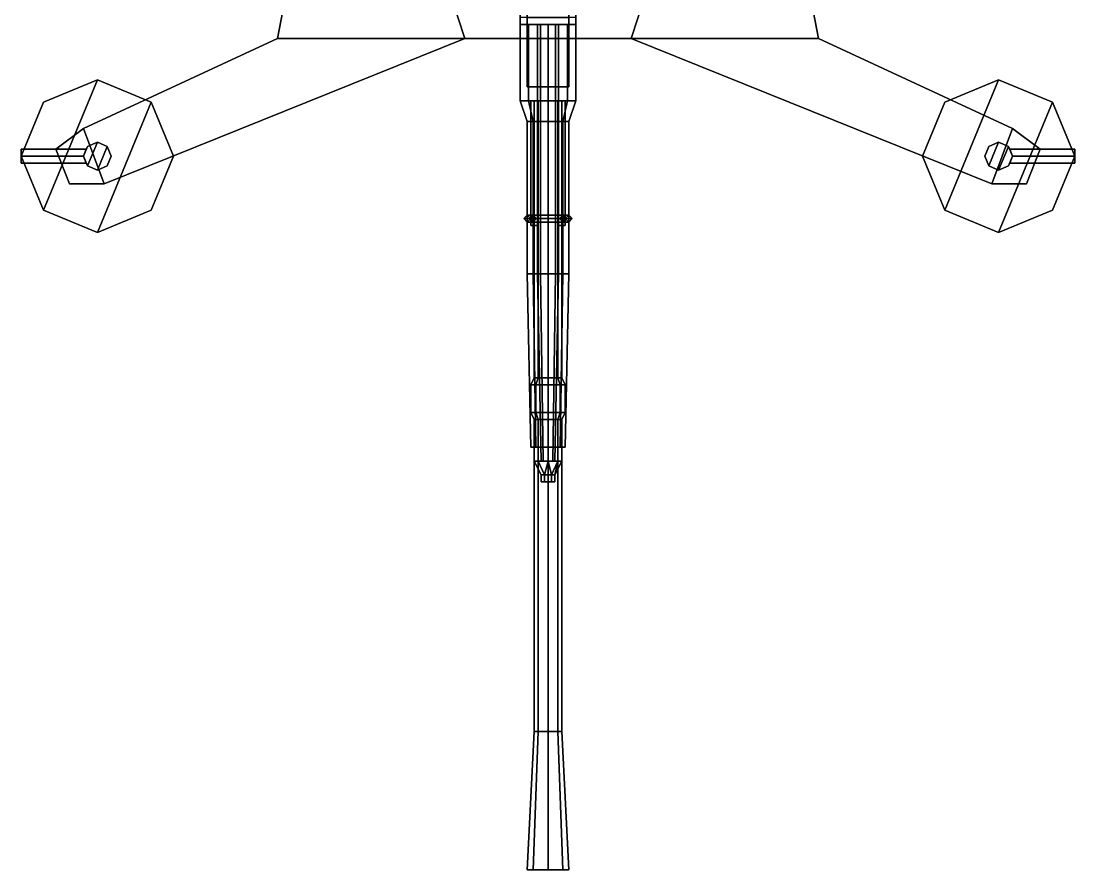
# Model space of a CAD drawing. Header units: millimetres. Extents: x -0.76 to 1, y -1.61 to 3.55.
# Drawn here: x -0.76 to 0.76, y -1.61 to -0.385 of the extents above; entities that cross this region are included whole.
import ezdxf

# ---------------------------------------------------------------- set-up
doc = ezdxf.new("R2010")
doc.units = ezdxf.units.MM
doc.layers.add('barrel', color=1, linetype='Continuous')
doc.layers.add('sleeve', color=5, linetype='Continuous')

msp = doc.modelspace()

# ---------------------------------------------------------------- linework, layer by layer
for points in [[(-0.39, -0.41, 0.44), (-0.29, 0.11, 0.44), (-0.29, 0.11, 0.36), (-0.39, -0.41, 0.36)], [(-0.39, -0.41, 0.36), (-0.29, 0.11, 0.36), (-0.29, 0.11, 0.36), (-0.12, -0.41, 0.36)], [(-0.12, -0.41, 0.44), (-0.29, 0.11, 0.44), (-0.29, 0.11, 0.44), (-0.39, -0.41, 0.44)], [(-0.29, 0.11, 0.36), (0.29, 0.11, 0.36), (0.12, -0.41, 0.36), (-0.12, -0.41, 0.36)], [(0.12, -0.41, 0.44), (0.29, 0.11, 0.44), (-0.29, 0.11, 0.44), (-0.12, -0.41, 0.44)], [(0.12, -0.41, 0.36), (0.29, 0.11, 0.36), (0.29, 0.11, 0.36), (0.39, -0.41, 0.36)], [(0.39, -0.41, 0.44), (0.29, 0.11, 0.44), (0.29, 0.11, 0.44), (0.12, -0.41, 0.44)], [(0.39, -0.41, 0.36), (0.29, 0.11, 0.36), (0.29, 0.11, 0.44), (0.39, -0.41, 0.44)], [(-0.67, -0.54, 0.36), (-0.39, -0.41, 0.36), (-0.12, -0.41, 0.36), (-0.64, -0.62, 0.36)], [(-0.67, -0.54, 0.44), (-0.39, -0.41, 0.44), (-0.39, -0.41, 0.36), (-0.67, -0.54, 0.36)], [(-0.12, -0.41, 0.44), (-0.39, -0.41, 0.44), (-0.67, -0.54, 0.44), (-0.64, -0.62, 0.44)], [(-0.64, -0.62, 0.36), (-0.12, -0.41, 0.36), (-0.12, -0.41, 0.44), (-0.64, -0.62, 0.44)], [(-0.12, -0.41, 0.36), (0.12, -0.41, 0.36), (0.12, -0.41, 0.44), (-0.12, -0.41, 0.44)], [(0.67, -0.54, 0.44), (0.39, -0.41, 0.44), (0.12, -0.41, 0.44), (0.64, -0.62, 0.44)], [(0.64, -0.62, 0.44), (0.12, -0.41, 0.44), (0.12, -0.41, 0.36), (0.64, -0.62, 0.36)], [(0.12, -0.41, 0.36), (0.39, -0.41, 0.36), (0.67, -0.54, 0.36), (0.64, -0.62, 0.36)], [(0.67, -0.54, 0.36), (0.39, -0.41, 0.36), (0.39, -0.41, 0.44), (0.67, -0.54, 0.44)], [(-0.7278, -0.5022, 0.35), (-0.76, -0.58, 0.35), (-0.7278, -0.6578, 0.35), (-0.65, -0.47, 0.35)], [(-0.65, -0.47, 0.33), (-0.7278, -0.5022, 0.33), (-0.7278, -0.5022, 0.35), (-0.65, -0.47, 0.35)], [(-0.65, -0.47, 0.35), (-0.7278, -0.6578, 0.35), (-0.65, -0.69, 0.35), (-0.5722, -0.5022, 0.35)], [(-0.5722, -0.5022, 0.33), (-0.65, -0.47, 0.33), (-0.65, -0.47, 0.35), (-0.5722, -0.5022, 0.35)], [(0.5722, -0.6578, 0.35), (0.65, -0.47, 0.35), (0.5722, -0.5022, 0.35), (0.54, -0.58, 0.35)], [(0.65, -0.47, 0.33), (0.5722, -0.5022, 0.33), (0.5722, -0.5022, 0.35), (0.65, -0.47, 0.35)], [(0.65, -0.69, 0.35), (0.7278, -0.5022, 0.35), (0.65, -0.47, 0.35), (0.5722, -0.6578, 0.35)], [(0.7278, -0.5022, 0.33), (0.65, -0.47, 0.33), (0.65, -0.47, 0.35), (0.7278, -0.5022, 0.35)], [(-0.7278, -0.5022, 0.33), (-0.76, -0.58, 0.33), (-0.76, -0.58, 0.35), (-0.7278, -0.5022, 0.35)], [(-0.5722, -0.5022, 0.35), (-0.65, -0.69, 0.35), (-0.5722, -0.6578, 0.35), (-0.54, -0.58, 0.35)], [(-0.54, -0.58, 0.33), (-0.5722, -0.5022, 0.33), (-0.5722, -0.5022, 0.35), (-0.54, -0.58, 0.35)], [(0.5722, -0.5022, 0.33), (0.54, -0.58, 0.33), (0.54, -0.58, 0.35), (0.5722, -0.5022, 0.35)], [(0.7278, -0.6578, 0.35), (0.76, -0.58, 0.35), (0.7278, -0.5022, 0.35), (0.65, -0.69, 0.35)], [(0.76, -0.58, 0.33), (0.7278, -0.5022, 0.33), (0.7278, -0.5022, 0.35), (0.76, -0.58, 0.35)], [(-0.71, -0.57, 0.44), (-0.67, -0.54, 0.44), (-0.67, -0.54, 0.36), (-0.71, -0.57, 0.36)], [(-0.71, -0.57, 0.36), (-0.67, -0.54, 0.36), (-0.64, -0.62, 0.36), (-0.69, -0.62, 0.36)], [(-0.64, -0.62, 0.44), (-0.67, -0.54, 0.44), (-0.71, -0.57, 0.44), (-0.69, -0.62, 0.44)], [(0.64, -0.62, 0.36), (0.67, -0.54, 0.36), (0.71, -0.57, 0.36), (0.69, -0.62, 0.36)], [(0.71, -0.57, 0.44), (0.67, -0.54, 0.44), (0.64, -0.62, 0.44), (0.69, -0.62, 0.44)], [(0.71, -0.57, 0.36), (0.67, -0.54, 0.36), (0.67, -0.54, 0.44), (0.71, -0.57, 0.44)], [(-0.6641, -0.5659, 0.59), (-0.67, -0.58, 0.59), (-0.6641, -0.5941, 0.59), (-0.65, -0.56, 0.59)], [(-0.65, -0.56, 0.59), (-0.6641, -0.5941, 0.59), (-0.65, -0.6, 0.59), (-0.6359, -0.5659, 0.59)], [(-0.65, -0.56, 0.44), (-0.6641, -0.5659, 0.44), (-0.6641, -0.5659, 0.59), (-0.65, -0.56, 0.59)], [(-0.6359, -0.5659, 0.44), (-0.65, -0.56, 0.44), (-0.65, -0.56, 0.59), (-0.6359, -0.5659, 0.59)], [(0.6359, -0.5941, 0.59), (0.65, -0.56, 0.59), (0.6359, -0.5659, 0.59), (0.63, -0.58, 0.59)], [(0.65, -0.6, 0.59), (0.6641, -0.5659, 0.59), (0.65, -0.56, 0.59), (0.6359, -0.5941, 0.59)], [(0.65, -0.56, 0.44), (0.6359, -0.5659, 0.44), (0.6359, -0.5659, 0.59), (0.65, -0.56, 0.59)], [(0.6641, -0.5659, 0.44), (0.65, -0.56, 0.44), (0.65, -0.56, 0.59), (0.6641, -0.5659, 0.59)], [(-0.76, -0.58, 0.58), (-0.76, -0.57, 0.57), (-0.76, -0.58, 0.56), (-0.76, -0.59, 0.57)], [(-0.6659, -0.57, 0.57), (-0.67, -0.58, 0.56), (-0.76, -0.58, 0.56), (-0.76, -0.57, 0.57)], [(-0.67, -0.58, 0.58), (-0.6659, -0.57, 0.57), (-0.76, -0.57, 0.57), (-0.76, -0.58, 0.58)], [(-0.69, -0.62, 0.44), (-0.71, -0.57, 0.44), (-0.71, -0.57, 0.36), (-0.69, -0.62, 0.36)], [(-0.6641, -0.5659, 0.44), (-0.67, -0.58, 0.44), (-0.67, -0.58, 0.59), (-0.6641, -0.5659, 0.59)], [(-0.6359, -0.5659, 0.59), (-0.65, -0.6, 0.59), (-0.6359, -0.5941, 0.59), (-0.63, -0.58, 0.59)], [(-0.63, -0.58, 0.44), (-0.6359, -0.5659, 0.44), (-0.6359, -0.5659, 0.59), (-0.63, -0.58, 0.59)], [(0.6359, -0.5659, 0.44), (0.63, -0.58, 0.44), (0.63, -0.58, 0.59), (0.6359, -0.5659, 0.59)], [(0.6641, -0.5941, 0.59), (0.67, -0.58, 0.59), (0.6641, -0.5659, 0.59), (0.65, -0.6, 0.59)], [(0.67, -0.58, 0.44), (0.6641, -0.5659, 0.44), (0.6641, -0.5659, 0.59), (0.67, -0.58, 0.59)], [(0.67, -0.58, 0.56), (0.6659, -0.57, 0.57), (0.76, -0.57, 0.57), (0.76, -0.58, 0.56)], [(0.6659, -0.57, 0.57), (0.67, -0.58, 0.58), (0.76, -0.58, 0.58), (0.76, -0.57, 0.57)], [(0.69, -0.62, 0.36), (0.71, -0.57, 0.36), (0.71, -0.57, 0.44), (0.69, -0.62, 0.44)], [(0.76, -0.58, 0.58), (0.76, -0.59, 0.57), (0.76, -0.58, 0.56), (0.76, -0.57, 0.57)], [(-0.76, -0.58, 0.33), (-0.7278, -0.6578, 0.33), (-0.7278, -0.6578, 0.35), (-0.76, -0.58, 0.35)], [(-0.67, -0.58, 0.56), (-0.6659, -0.59, 0.57), (-0.76, -0.59, 0.57), (-0.76, -0.58, 0.56)], [(-0.6659, -0.59, 0.57), (-0.67, -0.58, 0.58), (-0.76, -0.58, 0.58), (-0.76, -0.59, 0.57)], [(-0.67, -0.58, 0.44), (-0.6641, -0.5941, 0.44), (-0.6641, -0.5941, 0.59), (-0.67, -0.58, 0.59)], [(-0.6359, -0.5941, 0.44), (-0.63, -0.58, 0.44), (-0.63, -0.58, 0.59), (-0.6359, -0.5941, 0.59)], [(-0.5722, -0.6578, 0.33), (-0.54, -0.58, 0.33), (-0.54, -0.58, 0.35), (-0.5722, -0.6578, 0.35)], [(0.54, -0.58, 0.33), (0.5722, -0.6578, 0.33), (0.5722, -0.6578, 0.35), (0.54, -0.58, 0.35)], [(0.63, -0.58, 0.44), (0.6359, -0.5941, 0.44), (0.6359, -0.5941, 0.59), (0.63, -0.58, 0.59)], [(0.6641, -0.5941, 0.44), (0.67, -0.58, 0.44), (0.67, -0.58, 0.59), (0.6641, -0.5941, 0.59)], [(0.6659, -0.59, 0.57), (0.67, -0.58, 0.56), (0.76, -0.58, 0.56), (0.76, -0.59, 0.57)], [(0.67, -0.58, 0.58), (0.6659, -0.59, 0.57), (0.76, -0.59, 0.57), (0.76, -0.58, 0.58)], [(0.7278, -0.6578, 0.33), (0.76, -0.58, 0.33), (0.76, -0.58, 0.35), (0.7278, -0.6578, 0.35)], [(-0.6641, -0.5941, 0.44), (-0.65, -0.6, 0.44), (-0.65, -0.6, 0.59), (-0.6641, -0.5941, 0.59)], [(-0.65, -0.6, 0.44), (-0.6359, -0.5941, 0.44), (-0.6359, -0.5941, 0.59), (-0.65, -0.6, 0.59)], [(0.6359, -0.5941, 0.44), (0.65, -0.6, 0.44), (0.65, -0.6, 0.59), (0.6359, -0.5941, 0.59)], [(0.65, -0.6, 0.44), (0.6641, -0.5941, 0.44), (0.6641, -0.5941, 0.59), (0.65, -0.6, 0.59)], [(-0.69, -0.62, 0.36), (-0.64, -0.62, 0.36), (-0.64, -0.62, 0.44), (-0.69, -0.62, 0.44)], [(0.69, -0.62, 0.44), (0.64, -0.62, 0.44), (0.64, -0.62, 0.36), (0.69, -0.62, 0.36)], [(-0.7278, -0.6578, 0.33), (-0.65, -0.69, 0.33), (-0.65, -0.69, 0.35), (-0.7278, -0.6578, 0.35)], [(-0.65, -0.69, 0.33), (-0.5722, -0.6578, 0.33), (-0.5722, -0.6578, 0.35), (-0.65, -0.69, 0.35)], [(0.5722, -0.6578, 0.33), (0.65, -0.69, 0.33), (0.65, -0.69, 0.35), (0.5722, -0.6578, 0.35)], [(0.65, -0.69, 0.33), (0.7278, -0.6578, 0.33), (0.7278, -0.6578, 0.35), (0.65, -0.69, 0.35)]]:
    msp.add_3dface(points)
at = {"layer": 'barrel'}
for points in [[(-0.0141, -1, 0.7541), (-0.02, -1, 0.74), (-0.02, -1.41, 0.74), (-0.0141, -1.41, 0.7541)], [(-0.02, -1, 0.74), (-0.0141, -1, 0.7259), (-0.0141, -1.41, 0.7259), (-0.02, -1.41, 0.74)], [(0, -1, 0.76), (-0.0141, -1, 0.7541), (-0.0141, -1.41, 0.7541), (0, -1.41, 0.76)], [(-0.0141, -1, 0.7259), (0, -1, 0.72), (0, -1.41, 0.72), (-0.0141, -1.41, 0.7259)], [(0.0141, -1, 0.7541), (0, -1, 0.76), (0, -1.41, 0.76), (0.0141, -1.41, 0.7541)], [(0, -1, 0.72), (0.0141, -1, 0.7259), (0.0141, -1.41, 0.7259), (0, -1.41, 0.72)], [(0.02, -1, 0.74), (0.0141, -1, 0.7541), (0.0141, -1.41, 0.7541), (0.02, -1.41, 0.74)], [(0.0141, -1, 0.7259), (0.02, -1, 0.74), (0.02, -1.41, 0.74), (0.0141, -1.41, 0.7259)], [(-0.0212, -1.61, 0.7188), (-0.03, -1.61, 0.74), (-0.02, -1.41, 0.74), (-0.0141, -1.41, 0.7259)], [(-0.03, -1.61, 0.74), (-0.0212, -1.61, 0.7612), (-0.0141, -1.41, 0.7541), (-0.02, -1.41, 0.74)], [(0, -1.61, 0.71), (-0.0212, -1.61, 0.7188), (-0.0141, -1.41, 0.7259), (0, -1.41, 0.72)], [(-0.0212, -1.61, 0.7612), (0, -1.61, 0.77), (0, -1.41, 0.76), (-0.0141, -1.41, 0.7541)], [(0.0212, -1.61, 0.7188), (0, -1.61, 0.71), (0, -1.41, 0.72), (0.0141, -1.41, 0.7259)], [(0, -1.61, 0.77), (0.0212, -1.61, 0.7612), (0.0141, -1.41, 0.7541), (0, -1.41, 0.76)], [(0.03, -1.61, 0.74), (0.0212, -1.61, 0.7188), (0.0141, -1.41, 0.7259), (0.02, -1.41, 0.74)], [(0.0212, -1.61, 0.7612), (0.03, -1.61, 0.74), (0.02, -1.41, 0.74), (0.0141, -1.41, 0.7541)], [(-0.03, -1.61, 0.74), (0.0212, -1.61, 0.7612), (0, -1.61, 0.77), (-0.0212, -1.61, 0.7612)], [(-0.0212, -1.61, 0.7188), (0.03, -1.61, 0.74), (0.0212, -1.61, 0.7612), (-0.03, -1.61, 0.74)], [(0, -1.61, 0.71), (0.0212, -1.61, 0.7188), (0.03, -1.61, 0.74), (-0.0212, -1.61, 0.7188)]]:
    msp.add_3dface(points, dxfattribs=at)
at = {"layer": 'sleeve'}
for points in [[(-0.04, 0.26, 0.58), (-0.04, -0.5, 0.58), (-0.04, -0.5, 0.67), (-0.04, 0.26, 0.67)], [(0.04, 0.26, 0.58), (0.04, -0.5, 0.58), (-0.04, -0.5, 0.58), (-0.04, 0.26, 0.58)], [(-0.04, 0.26, 0.67), (-0.04, -0.39, 0.67), (-0.04, -0.39, 0.78), (-0.04, -0.11, 0.77)], [(0.04, -0.5, 0.67), (0.04, -0.5, 0.58), (0.04, 0.26, 0.58), (0.04, 0.26, 0.67)], [(0.04, -0.39, 0.78), (0.04, -0.39, 0.67), (0.04, 0.26, 0.67), (0.04, -0.11, 0.77)], [(-0.04, -0.11, 0.77), (-0.04, -0.39, 0.78), (-0.04, -0.38, 0.79), (-0.04, -0.12, 0.79)], [(0.04, -0.38, 0.79), (0.04, -0.39, 0.78), (0.04, -0.11, 0.77), (0.04, -0.12, 0.79)], [(-0.03, -0.18, 0.82), (-0.03, -0.38, 0.79), (-0.03, -0.48, 1.12), (-0.03, -0.29, 1.17)], [(0.03, -0.48, 1.12), (0.03, -0.38, 0.79), (0.03, -0.18, 0.82), (0.03, -0.29, 1.17)], [(-0.03, -0.29, 1.17), (-0.03, -0.48, 1.12), (0.03, -0.48, 1.12), (0.03, -0.29, 1.17)], [(-0.04, -0.38, 0.79), (-0.04, -0.39, 0.78), (0.04, -0.39, 0.78), (0.04, -0.38, 0.79)], [(-0.03, -0.48, 1.12), (-0.03, -0.38, 0.79), (0.03, -0.38, 0.79), (0.03, -0.48, 1.12)], [(-0.0283, -0.39, 0.7683), (-0.04, -0.39, 0.74), (-0.04, -0.5, 0.74), (-0.0283, -0.5, 0.7683)], [(-0.04, -0.39, 0.74), (-0.0283, -0.39, 0.7117), (-0.0283, -0.5, 0.7117), (-0.04, -0.5, 0.74)], [(-0.04, -0.39, 0.67), (-0.04, -0.5, 0.67), (0.04, -0.5, 0.67), (0.04, -0.39, 0.67)], [(-0.04, -0.39, 0.78), (-0.04, -0.39, 0.67), (0.04, -0.39, 0.67), (0.04, -0.39, 0.78)], [(0, -0.39, 0.78), (-0.0283, -0.39, 0.7683), (-0.0283, -0.5, 0.7683), (0, -0.5, 0.78)], [(-0.0283, -0.39, 0.7117), (0, -0.39, 0.7), (0, -0.5, 0.7), (-0.0283, -0.5, 0.7117)], [(-0.0106, -0.39, 0.7006), (-0.015, -0.39, 0.69), (-0.015, -0.75, 0.69), (-0.0106, -0.75, 0.7006)], [(-0.015, -0.39, 0.69), (-0.0106, -0.39, 0.6794), (-0.0106, -0.75, 0.6794), (-0.015, -0.75, 0.69)], [(0, -0.39, 0.705), (-0.0106, -0.39, 0.7006), (-0.0106, -0.75, 0.7006), (0, -0.75, 0.705)], [(-0.0106, -0.39, 0.6794), (0, -0.39, 0.675), (0, -0.75, 0.675), (-0.0106, -0.75, 0.6794)], [(0.0106, -0.39, 0.7006), (0, -0.39, 0.705), (0, -0.75, 0.705), (0.0106, -0.75, 0.7006)], [(0, -0.39, 0.675), (0.0106, -0.39, 0.6794), (0.0106, -0.75, 0.6794), (0, -0.75, 0.675)], [(0.0283, -0.39, 0.7683), (0, -0.39, 0.78), (0, -0.5, 0.78), (0.0283, -0.5, 0.7683)], [(0, -0.39, 0.7), (0.0283, -0.39, 0.7117), (0.0283, -0.5, 0.7117), (0, -0.5, 0.7)], [(0.015, -0.39, 0.69), (0.0106, -0.39, 0.7006), (0.0106, -0.75, 0.7006), (0.015, -0.75, 0.69)], [(0.0106, -0.39, 0.6794), (0.015, -0.39, 0.69), (0.015, -0.75, 0.69), (0.0106, -0.75, 0.6794)], [(0.04, -0.39, 0.74), (0.0283, -0.39, 0.7683), (0.0283, -0.5, 0.7683), (0.04, -0.5, 0.74)], [(0.0283, -0.39, 0.7117), (0.04, -0.39, 0.74), (0.04, -0.5, 0.74), (0.0283, -0.5, 0.7117)], [(-0.0212, -0.53, 0.7188), (-0.03, -0.53, 0.74), (-0.04, -0.5, 0.74), (-0.0283, -0.5, 0.7117)], [(-0.03, -0.53, 0.74), (-0.0212, -0.53, 0.7612), (-0.0283, -0.5, 0.7683), (-0.04, -0.5, 0.74)], [(-0.04, -0.5, 0.67), (-0.04, -0.5, 0.58), (0.04, -0.5, 0.58), (0.04, -0.5, 0.67)], [(0, -0.53, 0.71), (-0.0212, -0.53, 0.7188), (-0.0283, -0.5, 0.7117), (0, -0.5, 0.7)], [(-0.0212, -0.53, 0.7612), (0, -0.53, 0.77), (0, -0.5, 0.78), (-0.0283, -0.5, 0.7683)], [(-0.02, -0.5, 0.605), (-0.025, -0.5, 0.6), (-0.025, -0.68, 0.6), (-0.02, -0.68, 0.605)], [(-0.025, -0.5, 0.6), (-0.02, -0.5, 0.595), (-0.02, -0.68, 0.595), (-0.025, -0.68, 0.6)], [(-0.025, -0.5, 0.64), (-0.02, -0.5, 0.635), (-0.02, -0.68, 0.635), (-0.025, -0.68, 0.64)], [(-0.02, -0.5, 0.645), (-0.025, -0.5, 0.64), (-0.025, -0.68, 0.64), (-0.02, -0.68, 0.645)], [(-0.02, -0.5, 0.595), (-0.015, -0.5, 0.6), (-0.015, -0.68, 0.6), (-0.02, -0.68, 0.595)], [(-0.015, -0.5, 0.6), (-0.02, -0.5, 0.605), (-0.02, -0.68, 0.605), (-0.015, -0.68, 0.6)], [(-0.02, -0.5, 0.635), (-0.015, -0.5, 0.64), (-0.015, -0.68, 0.64), (-0.02, -0.68, 0.635)], [(-0.015, -0.5, 0.64), (-0.02, -0.5, 0.645), (-0.02, -0.68, 0.645), (-0.015, -0.68, 0.64)], [(-0.0141, -0.5, 0.6341), (-0.02, -0.5, 0.62), (-0.02, -0.9, 0.62), (-0.0141, -0.9, 0.6341)], [(-0.02, -0.5, 0.62), (-0.0141, -0.5, 0.6059), (-0.0141, -0.9, 0.6059), (-0.02, -0.9, 0.62)], [(0, -0.5, 0.64), (-0.0141, -0.5, 0.6341), (-0.0141, -0.9, 0.6341), (0, -0.9, 0.64)], [(-0.0141, -0.5, 0.6059), (0, -0.5, 0.6), (0, -0.9, 0.6), (-0.0141, -0.9, 0.6059)], [(0.0141, -0.5, 0.6341), (0, -0.5, 0.64), (0, -0.9, 0.64), (0.0141, -0.9, 0.6341)], [(0, -0.5, 0.6), (0.0141, -0.5, 0.6059), (0.0141, -0.9, 0.6059), (0, -0.9, 0.6)], [(0.0212, -0.53, 0.7188), (0, -0.53, 0.71), (0, -0.5, 0.7), (0.0283, -0.5, 0.7117)], [(0, -0.53, 0.77), (0.0212, -0.53, 0.7612), (0.0283, -0.5, 0.7683), (0, -0.5, 0.78)], [(0.02, -0.5, 0.62), (0.0141, -0.5, 0.6341), (0.0141, -0.9, 0.6341), (0.02, -0.9, 0.62)], [(0.0141, -0.5, 0.6059), (0.02, -0.5, 0.62), (0.02, -0.9, 0.62), (0.0141, -0.9, 0.6059)], [(0.02, -0.5, 0.645), (0.015, -0.5, 0.64), (0.015, -0.68, 0.64), (0.02, -0.68, 0.645)], [(0.015, -0.5, 0.64), (0.02, -0.5, 0.635), (0.02, -0.68, 0.635), (0.015, -0.68, 0.64)], [(0.02, -0.5, 0.605), (0.015, -0.5, 0.6), (0.015, -0.68, 0.6), (0.02, -0.68, 0.605)], [(0.015, -0.5, 0.6), (0.02, -0.5, 0.595), (0.02, -0.68, 0.595), (0.015, -0.68, 0.6)], [(0.02, -0.5, 0.635), (0.025, -0.5, 0.64), (0.025, -0.68, 0.64), (0.02, -0.68, 0.635)], [(0.025, -0.5, 0.64), (0.02, -0.5, 0.645), (0.02, -0.68, 0.645), (0.025, -0.68, 0.64)], [(0.025, -0.5, 0.6), (0.02, -0.5, 0.605), (0.02, -0.68, 0.605), (0.025, -0.68, 0.6)], [(0.02, -0.5, 0.595), (0.025, -0.5, 0.6), (0.025, -0.68, 0.6), (0.02, -0.68, 0.595)], [(0.03, -0.53, 0.74), (0.0212, -0.53, 0.7188), (0.0283, -0.5, 0.7117), (0.04, -0.5, 0.74)], [(0.0212, -0.53, 0.7612), (0.03, -0.53, 0.74), (0.04, -0.5, 0.74), (0.0283, -0.5, 0.7683)], [(-0.0212, -0.53, 0.7612), (-0.03, -0.53, 0.74), (-0.03, -0.75, 0.74), (-0.0212, -0.75, 0.7612)], [(-0.03, -0.53, 0.74), (-0.0212, -0.53, 0.7188), (-0.0212, -0.75, 0.7188), (-0.03, -0.75, 0.74)], [(0, -0.53, 0.77), (-0.0212, -0.53, 0.7612), (-0.0212, -0.75, 0.7612), (0, -0.75, 0.77)], [(-0.0212, -0.53, 0.7188), (0, -0.53, 0.71), (0, -0.75, 0.71), (-0.0212, -0.75, 0.7188)], [(0.0212, -0.53, 0.7612), (0, -0.53, 0.77), (0, -0.75, 0.77), (0.0212, -0.75, 0.7612)], [(0, -0.53, 0.71), (0.0212, -0.53, 0.7188), (0.0212, -0.75, 0.7188), (0, -0.75, 0.71)], [(0.03, -0.53, 0.74), (0.0212, -0.53, 0.7612), (0.0212, -0.75, 0.7612), (0.03, -0.75, 0.74)], [(0.0212, -0.53, 0.7188), (0.03, -0.53, 0.74), (0.03, -0.75, 0.74), (0.0212, -0.75, 0.7188)], [(-0.0212, -0.665, 0.5988), (-0.0247, -0.67, 0.5953), (-0.035, -0.67, 0.62), (-0.03, -0.665, 0.62)], [(-0.03, -0.665, 0.62), (-0.035, -0.67, 0.62), (-0.0247, -0.67, 0.6447), (-0.0212, -0.665, 0.6412)], [(-0.0177, -0.67, 0.6023), (-0.0212, -0.665, 0.5988), (-0.03, -0.665, 0.62), (-0.025, -0.67, 0.62)], [(-0.025, -0.67, 0.62), (-0.03, -0.665, 0.62), (-0.0212, -0.665, 0.6412), (-0.0177, -0.67, 0.6377)], [(0, -0.665, 0.59), (0, -0.67, 0.585), (-0.0247, -0.67, 0.5953), (-0.0212, -0.665, 0.5988)], [(-0.0212, -0.665, 0.6412), (-0.0247, -0.67, 0.6447), (0, -0.67, 0.655), (0, -0.665, 0.65)], [(0, -0.67, 0.595), (0, -0.665, 0.59), (-0.0212, -0.665, 0.5988), (-0.0177, -0.67, 0.6023)], [(-0.0177, -0.67, 0.6377), (-0.0212, -0.665, 0.6412), (0, -0.665, 0.65), (0, -0.67, 0.645)], [(0.0177, -0.67, 0.6023), (0.0212, -0.665, 0.5988), (0, -0.665, 0.59), (0, -0.67, 0.595)], [(0.0212, -0.665, 0.5988), (0.0247, -0.67, 0.5953), (0, -0.67, 0.585), (0, -0.665, 0.59)], [(0, -0.67, 0.645), (0, -0.665, 0.65), (0.0212, -0.665, 0.6412), (0.0177, -0.67, 0.6377)], [(0, -0.665, 0.65), (0, -0.67, 0.655), (0.0247, -0.67, 0.6447), (0.0212, -0.665, 0.6412)], [(0.025, -0.67, 0.62), (0.03, -0.665, 0.62), (0.0212, -0.665, 0.5988), (0.0177, -0.67, 0.6023)], [(0.0177, -0.67, 0.6377), (0.0212, -0.665, 0.6412), (0.03, -0.665, 0.62), (0.025, -0.67, 0.62)], [(0.03, -0.665, 0.62), (0.035, -0.67, 0.62), (0.0247, -0.67, 0.5953), (0.0212, -0.665, 0.5988)], [(0.0212, -0.665, 0.6412), (0.0247, -0.67, 0.6447), (0.035, -0.67, 0.62), (0.03, -0.665, 0.62)], [(-0.0247, -0.67, 0.5953), (-0.0212, -0.675, 0.5988), (-0.03, -0.675, 0.62), (-0.035, -0.67, 0.62)], [(-0.035, -0.67, 0.62), (-0.03, -0.675, 0.62), (-0.0212, -0.675, 0.6412), (-0.0247, -0.67, 0.6447)], [(-0.0212, -0.675, 0.5988), (-0.0177, -0.67, 0.6023), (-0.025, -0.67, 0.62), (-0.03, -0.675, 0.62)], [(-0.03, -0.675, 0.62), (-0.025, -0.67, 0.62), (-0.0177, -0.67, 0.6377), (-0.0212, -0.675, 0.6412)], [(-0.02, -0.68, 0.605), (-0.025, -0.68, 0.6), (-0.02, -0.68, 0.595), (-0.015, -0.68, 0.6)], [(-0.02, -0.68, 0.645), (-0.025, -0.68, 0.64), (-0.02, -0.68, 0.635), (-0.015, -0.68, 0.64)], [(0, -0.67, 0.585), (0, -0.675, 0.59), (-0.0212, -0.675, 0.5988), (-0.0247, -0.67, 0.5953)], [(-0.0247, -0.67, 0.6447), (-0.0212, -0.675, 0.6412), (0, -0.675, 0.65), (0, -0.67, 0.655)], [(0, -0.675, 0.59), (0, -0.67, 0.595), (-0.0177, -0.67, 0.6023), (-0.0212, -0.675, 0.5988)], [(-0.0212, -0.675, 0.6412), (-0.0177, -0.67, 0.6377), (0, -0.67, 0.645), (0, -0.675, 0.65)], [(0.0247, -0.67, 0.5953), (0.0212, -0.675, 0.5988), (0, -0.675, 0.59), (0, -0.67, 0.585)], [(0.0212, -0.675, 0.5988), (0.0177, -0.67, 0.6023), (0, -0.67, 0.595), (0, -0.675, 0.59)], [(0, -0.67, 0.655), (0, -0.675, 0.65), (0.0212, -0.675, 0.6412), (0.0247, -0.67, 0.6447)], [(0, -0.675, 0.65), (0, -0.67, 0.645), (0.0177, -0.67, 0.6377), (0.0212, -0.675, 0.6412)], [(0.02, -0.68, 0.605), (0.015, -0.68, 0.6), (0.02, -0.68, 0.595), (0.025, -0.68, 0.6)], [(0.02, -0.68, 0.645), (0.015, -0.68, 0.64), (0.02, -0.68, 0.635), (0.025, -0.68, 0.64)], [(0.03, -0.675, 0.62), (0.025, -0.67, 0.62), (0.0177, -0.67, 0.6023), (0.0212, -0.675, 0.5988)], [(0.0212, -0.675, 0.6412), (0.0177, -0.67, 0.6377), (0.025, -0.67, 0.62), (0.03, -0.675, 0.62)], [(0.035, -0.67, 0.62), (0.03, -0.675, 0.62), (0.0212, -0.675, 0.5988), (0.0247, -0.67, 0.5953)], [(0.0247, -0.67, 0.6447), (0.0212, -0.675, 0.6412), (0.03, -0.675, 0.62), (0.035, -0.67, 0.62)], [(-0.0177, -1, 0.7223), (-0.025, -1, 0.74), (-0.03, -0.75, 0.74), (-0.0212, -0.75, 0.7188)], [(-0.025, -1, 0.74), (-0.0177, -1, 0.7577), (-0.0212, -0.75, 0.7612), (-0.03, -0.75, 0.74)], [(0, -1, 0.715), (-0.0177, -1, 0.7223), (-0.0212, -0.75, 0.7188), (0, -0.75, 0.71)], [(-0.0177, -1, 0.7577), (0, -1, 0.765), (0, -0.75, 0.77), (-0.0212, -0.75, 0.7612)], [(-0.0106, -0.75, 0.7006), (-0.015, -0.75, 0.69), (-0.01, -1.02, 0.7), (-0.0071, -1.02, 0.7071)], [(-0.015, -0.75, 0.69), (-0.0106, -0.75, 0.6794), (-0.0071, -1.02, 0.6929), (-0.01, -1.02, 0.7)], [(0, -0.75, 0.705), (-0.0106, -0.75, 0.7006), (-0.0071, -1.02, 0.7071), (0, -1.02, 0.71)], [(-0.0106, -0.75, 0.6794), (0, -0.75, 0.675), (0, -1.02, 0.69), (-0.0071, -1.02, 0.6929)], [(0.0106, -0.75, 0.7006), (0, -0.75, 0.705), (0, -1.02, 0.71), (0.0071, -1.02, 0.7071)], [(0, -0.75, 0.675), (0.0106, -0.75, 0.6794), (0.0071, -1.02, 0.6929), (0, -1.02, 0.69)], [(0.0177, -1, 0.7223), (0, -1, 0.715), (0, -0.75, 0.71), (0.0212, -0.75, 0.7188)], [(0, -1, 0.765), (0.0177, -1, 0.7577), (0.0212, -0.75, 0.7612), (0, -0.75, 0.77)], [(0.015, -0.75, 0.69), (0.0106, -0.75, 0.7006), (0.0071, -1.02, 0.7071), (0.01, -1.02, 0.7)], [(0.0106, -0.75, 0.6794), (0.015, -0.75, 0.69), (0.01, -1.02, 0.7), (0.0071, -1.02, 0.6929)], [(0.025, -1, 0.74), (0.0177, -1, 0.7223), (0.0212, -0.75, 0.7188), (0.03, -0.75, 0.74)], [(0.0177, -1, 0.7577), (0.025, -1, 0.74), (0.03, -0.75, 0.74), (0.0212, -0.75, 0.7612)], [(-0.0141, -0.9, 0.6341), (-0.02, -0.9, 0.62), (-0.025, -0.91, 0.62), (-0.0177, -0.91, 0.6377)], [(-0.02, -0.9, 0.62), (-0.0141, -0.9, 0.6059), (-0.0177, -0.91, 0.6023), (-0.025, -0.91, 0.62)], [(-0.0177, -0.91, 0.6377), (-0.025, -0.91, 0.62), (-0.025, -0.95, 0.62), (-0.0177, -0.95, 0.6377)], [(-0.025, -0.91, 0.62), (-0.0177, -0.91, 0.6023), (-0.0177, -0.95, 0.6023), (-0.025, -0.95, 0.62)], [(0, -0.9, 0.64), (-0.0141, -0.9, 0.6341), (-0.0177, -0.91, 0.6377), (0, -0.91, 0.645)], [(-0.0141, -0.9, 0.6059), (0, -0.9, 0.6), (0, -0.91, 0.595), (-0.0177, -0.91, 0.6023)], [(0, -0.91, 0.645), (-0.0177, -0.91, 0.6377), (-0.0177, -0.95, 0.6377), (0, -0.95, 0.645)], [(-0.0177, -0.91, 0.6023), (0, -0.91, 0.595), (0, -0.95, 0.595), (-0.0177, -0.95, 0.6023)], [(0.0141, -0.9, 0.6341), (0, -0.9, 0.64), (0, -0.91, 0.645), (0.0177, -0.91, 0.6377)], [(0, -0.9, 0.6), (0.0141, -0.9, 0.6059), (0.0177, -0.91, 0.6023), (0, -0.91, 0.595)], [(0.0177, -0.91, 0.6377), (0, -0.91, 0.645), (0, -0.95, 0.645), (0.0177, -0.95, 0.6377)], [(0, -0.91, 0.595), (0.0177, -0.91, 0.6023), (0.0177, -0.95, 0.6023), (0, -0.95, 0.595)], [(0.02, -0.9, 0.62), (0.0141, -0.9, 0.6341), (0.0177, -0.91, 0.6377), (0.025, -0.91, 0.62)], [(0.0141, -0.9, 0.6059), (0.02, -0.9, 0.62), (0.025, -0.91, 0.62), (0.0177, -0.91, 0.6023)], [(0.025, -0.91, 0.62), (0.0177, -0.91, 0.6377), (0.0177, -0.95, 0.6377), (0.025, -0.95, 0.62)], [(0.0177, -0.91, 0.6023), (0.025, -0.91, 0.62), (0.025, -0.95, 0.62), (0.0177, -0.95, 0.6023)], [(-0.0141, -0.96, 0.6059), (-0.02, -0.96, 0.62), (-0.025, -0.95, 0.62), (-0.0177, -0.95, 0.6023)], [(-0.02, -0.96, 0.62), (-0.0141, -0.96, 0.6341), (-0.0177, -0.95, 0.6377), (-0.025, -0.95, 0.62)], [(0, -0.96, 0.6), (-0.0141, -0.96, 0.6059), (-0.0177, -0.95, 0.6023), (0, -0.95, 0.595)], [(-0.0141, -0.96, 0.6341), (0, -0.96, 0.64), (0, -0.95, 0.645), (-0.0177, -0.95, 0.6377)], [(0.0141, -0.96, 0.6059), (0, -0.96, 0.6), (0, -0.95, 0.595), (0.0177, -0.95, 0.6023)], [(0, -0.96, 0.64), (0.0141, -0.96, 0.6341), (0.0177, -0.95, 0.6377), (0, -0.95, 0.645)], [(0.02, -0.96, 0.62), (0.0141, -0.96, 0.6059), (0.0177, -0.95, 0.6023), (0.025, -0.95, 0.62)], [(0.0141, -0.96, 0.6341), (0.02, -0.96, 0.62), (0.025, -0.95, 0.62), (0.0177, -0.95, 0.6377)], [(-0.0141, -0.96, 0.6341), (-0.02, -0.96, 0.62), (-0.02, -1.02, 0.62), (-0.0141, -1.02, 0.6341)], [(-0.02, -0.96, 0.62), (-0.0141, -0.96, 0.6059), (-0.0141, -1.02, 0.6059), (-0.02, -1.02, 0.62)], [(0, -0.96, 0.64), (-0.0141, -0.96, 0.6341), (-0.0141, -1.02, 0.6341), (0, -1.02, 0.64)], [(-0.0141, -0.96, 0.6059), (0, -0.96, 0.6), (0, -1.02, 0.6), (-0.0141, -1.02, 0.6059)], [(0.0141, -0.96, 0.6341), (0, -0.96, 0.64), (0, -1.02, 0.64), (0.0141, -1.02, 0.6341)], [(0, -0.96, 0.6), (0.0141, -0.96, 0.6059), (0.0141, -1.02, 0.6059), (0, -1.02, 0.6)], [(0.02, -0.96, 0.62), (0.0141, -0.96, 0.6341), (0.0141, -1.02, 0.6341), (0.02, -1.02, 0.62)], [(0.0141, -0.96, 0.6059), (0.02, -0.96, 0.62), (0.02, -1.02, 0.62), (0.0141, -1.02, 0.6059)], [(-0.0177, -1, 0.7577), (-0.025, -1, 0.74), (-0.02, -1, 0.74), (-0.0141, -1, 0.7541)], [(-0.025, -1, 0.74), (-0.0177, -1, 0.7223), (-0.0141, -1, 0.7259), (-0.02, -1, 0.74)], [(0, -1, 0.765), (-0.0177, -1, 0.7577), (-0.0141, -1, 0.7541), (0, -1, 0.76)], [(-0.0177, -1, 0.7223), (0, -1, 0.715), (0, -1, 0.72), (-0.0141, -1, 0.7259)], [(0, -1, 0.715), (0.0177, -1, 0.7223), (0.0141, -1, 0.7259), (0, -1, 0.72)], [(0.0177, -1, 0.7577), (0, -1, 0.765), (0, -1, 0.76), (0.0141, -1, 0.7541)], [(0.0177, -1, 0.7223), (0.025, -1, 0.74), (0.02, -1, 0.74), (0.0141, -1, 0.7259)], [(0.025, -1, 0.74), (0.0177, -1, 0.7577), (0.0141, -1, 0.7541), (0.02, -1, 0.74)], [(-0.005, -1.04, 0.6113), (-0.01, -1.04, 0.62), (-0.02, -1.02, 0.62), (-0.0141, -1.02, 0.6059)], [(-0.01, -1.04, 0.62), (-0.005, -1.04, 0.6287), (-0.0141, -1.02, 0.6341), (-0.02, -1.02, 0.62)], [(0.005, -1.04, 0.6113), (-0.005, -1.04, 0.6113), (-0.0141, -1.02, 0.6059), (0, -1.02, 0.6)], [(-0.005, -1.04, 0.6287), (-0.005, -1.04, 0.6287), (0, -1.02, 0.64), (-0.0141, -1.02, 0.6341)], [(0.0071, -1.02, 0.6929), (-0.01, -1.02, 0.7), (-0.0071, -1.02, 0.6929), (0, -1.02, 0.69)], [(0.01, -1.02, 0.7), (-0.0071, -1.02, 0.7071), (-0.01, -1.02, 0.7), (0.0071, -1.02, 0.6929)], [(0.0071, -1.02, 0.7071), (0, -1.02, 0.71), (-0.0071, -1.02, 0.7071), (0.01, -1.02, 0.7)], [(-0.005, -1.04, 0.6287), (0.005, -1.04, 0.6287), (0.0141, -1.02, 0.6341), (0, -1.02, 0.64)], [(0.01, -1.04, 0.62), (0.005, -1.04, 0.6113), (0, -1.02, 0.6), (0.0141, -1.02, 0.6059)], [(0.005, -1.04, 0.6287), (0.01, -1.04, 0.62), (0.02, -1.02, 0.62), (0.0141, -1.02, 0.6341)], [(0.01, -1.04, 0.62), (0.01, -1.04, 0.62), (0.0141, -1.02, 0.6059), (0.02, -1.02, 0.62)], [(-0.005, -1.04, 0.6287), (-0.01, -1.04, 0.62), (-0.01, -1.05, 0.62), (-0.005, -1.05, 0.6287)], [(-0.01, -1.04, 0.62), (-0.005, -1.04, 0.6113), (-0.005, -1.05, 0.6113), (-0.01, -1.05, 0.62)], [(0.005, -1.04, 0.6287), (-0.005, -1.04, 0.6287), (-0.005, -1.05, 0.6287), (0.005, -1.05, 0.6287)], [(-0.005, -1.04, 0.6113), (0.005, -1.04, 0.6113), (0.005, -1.05, 0.6113), (-0.005, -1.05, 0.6113)], [(0.01, -1.04, 0.62), (0.005, -1.04, 0.6287), (0.005, -1.05, 0.6287), (0.01, -1.05, 0.62)], [(0.005, -1.04, 0.6113), (0.01, -1.04, 0.62), (0.01, -1.05, 0.62), (0.005, -1.05, 0.6113)], [(0.005, -1.05, 0.6287), (-0.005, -1.05, 0.6287), (-0.01, -1.05, 0.62), (0.01, -1.05, 0.62)], [(0.01, -1.05, 0.62), (-0.01, -1.05, 0.62), (-0.005, -1.05, 0.6113), (0.005, -1.05, 0.6113)]]:
    msp.add_3dface(points, dxfattribs=at)

doc.saveas('drawing.dxf')
